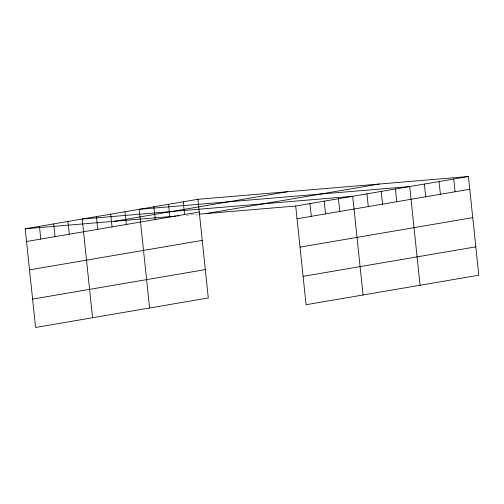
<?xml version="1.0" encoding="UTF-8"?>
<svg xmlns="http://www.w3.org/2000/svg" width="504" height="504" viewBox="0 0 504 504"><rect width="100%" height="100%" fill="white"/><g stroke="black" fill="none" stroke-linecap="round" stroke-linejoin="round"><path stroke-width="0.38" stroke-dasharray="2.52 1.89" d="M186.512 215.214L198.771 214.181"/><path stroke-width="0.76" d="M197.927 199.282L208.297 297.971L35.57 327.468L25.2 228.778L197.927 199.282L468.43 176.532L478.8 275.222L306.073 304.718L295.703 206.029L468.43 176.532M114.465 221.275L287.192 191.778M26.536 241.504L199.263 212.008M206.438 213.538L379.159 184.042M297.039 218.755L469.766 189.258M29.522 269.873L202.243 240.377M300.019 247.118L472.746 217.627M32.59 299.099L205.317 269.602M303.093 276.349L475.82 246.853M25.2 228.778L175.776 216.115M177.314 215.989L178.844 215.857M199.54 214.118L295.703 206.029M453.745 179.04L455.081 191.766M439.066 181.547L440.401 194.273M424.381 184.054L425.723 196.781M420.071 285.251L409.702 186.562L139.198 209.311L149.575 308.001M395.451 188.994L396.787 201.72M381.2 191.432L382.536 204.151M366.95 193.864L368.285 206.583M363.075 294.985L352.699 196.295L82.202 219.045L92.572 317.734M338.449 198.727L339.791 211.453M324.198 201.165L325.54 213.885M309.954 203.597L311.289 216.317M183.242 201.789L184.584 214.515M168.563 204.296L169.898 217.022M153.884 206.804L155.219 219.53M124.948 211.743L126.29 224.469M110.697 214.181L112.039 226.901M96.447 216.613L97.789 229.333M67.952 221.477L69.287 234.203M53.701 223.915L55.037 236.634M39.451 226.346L40.786 239.066"/></g></svg>
